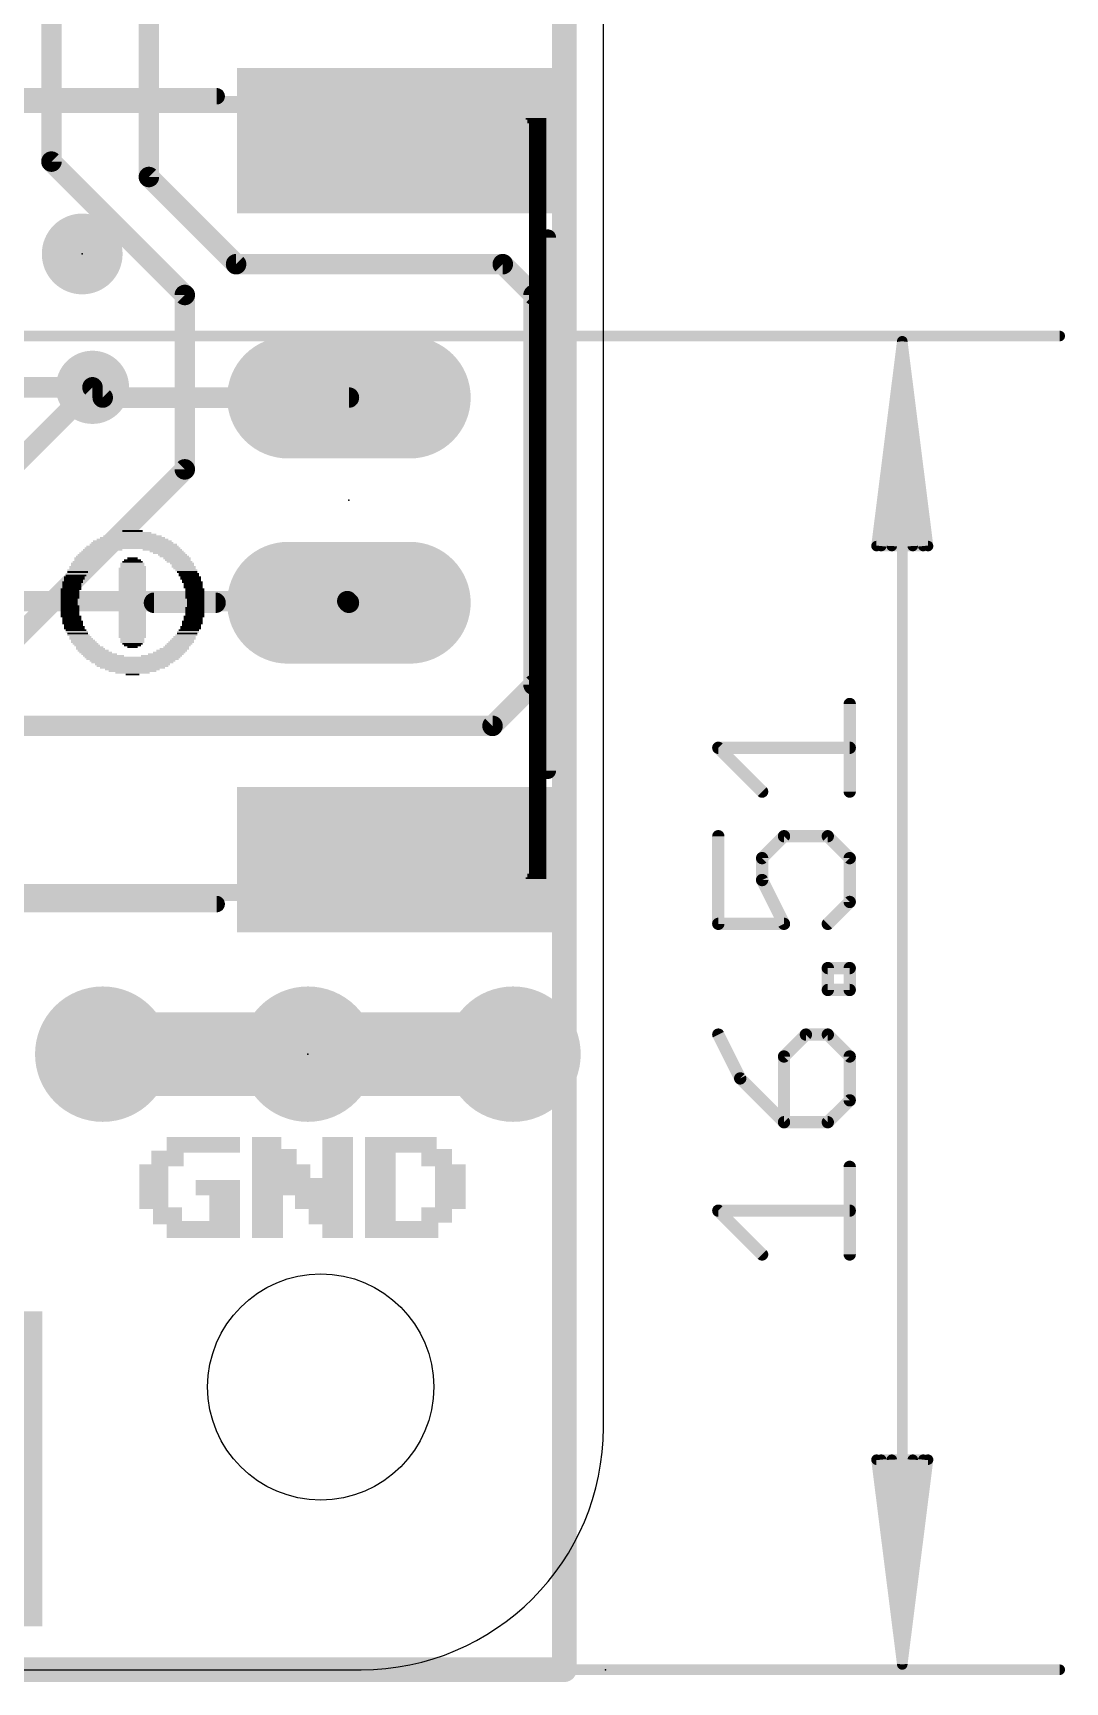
# Model space of a CAD drawing. Extents: x -8 to 72.9, y -20.5 to 38.
# Drawn here: x 57.94 to 70.72, y -0.15 to 20.26 of the extents above; entities that cross this region are included whole.
import ezdxf

# ---------------------------------------------------------------- set-up
doc = ezdxf.new("R2010")
doc.units = 0
for name, color, linetype in [('1', 12, 'CONTINUOUS'), ('16', 132, 'CONTINUOUS'), ('17', 110, 'CONTINUOUS'), ('18', 110, 'CONTINUOUS'), ('20', 4, 'CONTINUOUS'), ('203', 40, 'CONTINUOUS'), ('21', 40, 'CONTINUOUS'), ('23', 53, 'CONTINUOUS'), ('24', 53, 'CONTINUOUS'), ('47', 253, 'CONTINUOUS')]:
    doc.layers.add(name, color=color, linetype=linetype)

# ---------------------------------------------------------------- blocks, each defined once
blk = doc.blocks.new('RECT')
blk.add_solid([(-0.5, -0.5), (0.5, -0.5), (-0.5, 0.5), (0.5, 0.5)])
blk = doc.blocks.new('PIE')
at = {"const_width": 0.5}
blk.add_lwpolyline([(0, -0.25, 1), (0, 0.25, 1), (0, -0.25)], format="xyb", dxfattribs=at)
blk = doc.blocks.new('ROUNDP')
at = {"const_width": 0.5}
blk.add_lwpolyline([(0, -0.25, 1), (0, 0.25, 1), (0, -0.25)], format="xyb", dxfattribs=at)
blk = doc.blocks.new('LONGP100')
at = {"const_width": 1}
blk.add_lwpolyline([(-0.5, 0), (0.5, 0)], dxfattribs=at)
at = {"const_width": 0.5}
for points in [[(-0.5, 0.25, 1), (-0.5, -0.25)], [(0.5, -0.25, 1), (0.5, 0.25)]]:
    blk.add_lwpolyline(points, format="xyb", dxfattribs=at)
blk = doc.blocks.new('ROUNDV')
at = {"const_width": 0.5}
blk.add_lwpolyline([(0, -0.25, 1), (0, 0.25, 1), (0, -0.25)], format="xyb", dxfattribs=at)

msp = doc.modelspace()

# ---------------------------------------------------------------- linework, layer by layer
at = {"layer": '1', "const_width": 0.254}
for points in [[(59.3725, 18.4785), (59.3725, 23.1775)], [(59.3725, 18.4785), (60.452, 17.399)], [(60.452, 17.399), (63.754, 17.399)], [(63.754, 17.399), (64.135, 17.018)], [(64.135, 17.018), (64.135, 12.192)], [(58.674, 15.875), (55.759, 15.875)], [(58.801, 15.748), (58.674, 15.875)], [(61.849, 15.748), (58.801, 15.748)], [(55.612, 13.228), (61.829, 13.228)], [(61.829, 13.228), (61.849, 13.208)], [(64.135, 12.192), (63.627, 11.684)], [(55.372, 11.684), (63.627, 11.684)]]:
    msp.add_lwpolyline(points, dxfattribs=at)
at = {"layer": '1', "const_width": 0.127}
for points in [[(59.4174, 18.5234, 1), (59.3276, 18.4336)], [(59.309, 18.4785, 1), (59.436, 18.4785)], [(60.452, 17.4625, 1), (60.452, 17.3355)], [(60.4071, 17.3541, 1), (60.4969, 17.4439)], [(63.7989, 17.4439, 1), (63.7091, 17.3541)], [(63.754, 17.3355, 1), (63.754, 17.4625)], [(64.1985, 17.018, 1), (64.0715, 17.018)], [(64.0901, 16.9731, 1), (64.1799, 17.0629)], [(58.7189, 15.9199, 1), (58.6291, 15.8301)], [(58.674, 15.8115, 1), (58.674, 15.9385)], [(58.801, 15.8115, 1), (58.801, 15.6845)], [(58.7561, 15.7031, 1), (58.8459, 15.7929)], [(61.849, 15.6845, 1), (61.849, 15.8115)], [(61.8739, 13.2729, 1), (61.7841, 13.1831)], [(61.8041, 13.1631, 1), (61.8939, 13.2529)], [(61.829, 13.1645, 1), (61.829, 13.2915)], [(64.0715, 12.192, 1), (64.1985, 12.192)], [(64.1799, 12.1471, 1), (64.0901, 12.2369)], [(63.5821, 11.7289, 1), (63.6719, 11.6391)], [(63.627, 11.6205, 1), (63.627, 11.7475)]]:
    msp.add_lwpolyline(points, format="xyb", dxfattribs=at)
at = {"layer": '16'}
for points, const_width in [([(64.516, 0), (64.516, 30.226)], 0.3048), ([(58.166, 18.669), (58.166, 21.336)], 0.254), ([(59.817, 17.018), (58.166, 18.669)], 0.254), ([(59.817, 14.859), (59.817, 17.018)], 0.254), ([(55.753, 12.954), (58.674, 15.875)], 0.254), ([(59.817, 14.859), (50.038, 5.08)], 0.254), ([(59.436, 13.208), (60.198, 13.208)], 0.254), ([(0, 0), (64.516, 0)], 0.3048)]:
    msp.add_lwpolyline(points, dxfattribs=dict(at, const_width=const_width))
for points, const_width in [([(58.2109, 18.7139, 1), (58.1211, 18.6241)], 0.127), ([(58.1025, 18.669, 1), (58.2295, 18.669)], 0.127), ([(59.8805, 17.018, 1), (59.7535, 17.018)], 0.127), ([(59.7721, 16.9731, 1), (59.8619, 17.0629)], 0.127), ([(58.7189, 15.8301, 1), (58.6291, 15.9199)], 0.127), ([(59.7535, 14.859, 1), (59.8805, 14.859)], 0.127), ([(59.8619, 14.8141, 1), (59.7721, 14.9039)], 0.127), ([(59.436, 13.2715, 1), (59.436, 13.1445)], 0.127), ([(60.198, 13.1445, 1), (60.198, 13.2715)], 0.127), ([(64.4398, 0, 1), (64.5922, 0)], 0.1524), ([(64.516, -0.0762, 1), (64.516, 0.0762)], 0.1524)]:
    msp.add_lwpolyline(points, format="xyb", dxfattribs=dict(at, const_width=const_width))
at = {"layer": '20'}
for p, q in [((65, 3), (65, 27)), ((3, 0), (62, 0))]:
    msp.add_line(p, q, dxfattribs=at)
msp.add_circle((61.5, 3.5), 1.4, dxfattribs=at)
msp.add_arc((62, 3), 3, 270, 0, dxfattribs=at)
at = {"layer": '21', "const_width": 0.2032}
for points in [[(56.512, 19.478), (60.212, 19.478)], [(64.312, 17.728), (64.312, 11.128)], [(60.212, 9.478), (56.512, 9.478)]]:
    msp.add_lwpolyline(points, dxfattribs=at)
at = {"layer": '21', "const_width": 0.1016}
for points in [[(60.212, 19.4272, 1), (60.212, 19.5288)], [(64.3628, 17.728, 1), (64.2612, 17.728)], [(64.2612, 11.128, 1), (64.3628, 11.128)], [(60.212, 9.4272, 1), (60.212, 9.5288)]]:
    msp.add_lwpolyline(points, format="xyb", dxfattribs=at)
at = {"layer": '23'}
for p in [(58.547, 17.526), (61.849, 14.478), (61.341, 7.62)]:
    msp.add_point(p, dxfattribs=at)
at = {"layer": '24'}
msp.add_point((65.024, 0), dxfattribs=at)
at = {"layer": '47'}
for points, const_width in [([(27.94, 16.51), (70.65, 16.51)], 0.13), ([(68.7, 16.445), (68.3808, 13.91)], 0.13), ([(68.7, 16.445), (68.44, 13.91)], 0.13), ([(68.7, 16.445), (68.57, 13.91)], 0.13), ([(68.7, 0.065), (68.7, 16.445)], 0.13), ([(69.0192, 13.91), (68.7, 16.445)], 0.13), ([(68.83, 13.91), (68.7, 16.445)], 0.13), ([(68.96, 13.91), (68.7, 16.445)], 0.13), ([(68.3808, 13.91), (69.0192, 13.91)], 0.13), ([(68.0493, 10.8702), (68.0493, 11.9549)], 0.1524), ([(66.9646, 10.8702), (66.4223, 11.4126)], 0.1524), ([(66.4223, 11.4126), (68.0493, 11.4126)], 0.1524), ([(66.4223, 10.3178), (66.4223, 9.2331)], 0.1524), ([(66.9646, 10.0466), (67.2358, 10.3178)], 0.1524), ([(67.2358, 10.3178), (67.7781, 10.3178)], 0.1524), ([(67.7781, 10.3178), (68.0493, 10.0466)], 0.1524), ([(66.9646, 9.7754), (66.9646, 10.0466)], 0.1524), ([(68.0493, 10.0466), (68.0493, 9.5043)], 0.1524), ([(67.2358, 9.2331), (66.9646, 9.7754)], 0.1524), ([(68.0493, 9.5043), (67.7781, 9.2331)], 0.1524), ([(66.4223, 9.2331), (67.2358, 9.2331)], 0.1524), ([(67.7781, 8.4145), (67.7781, 8.6857)], 0.1524), ([(67.7781, 8.6857), (68.0493, 8.6857)], 0.1524), ([(68.0493, 8.6857), (68.0493, 8.4145)], 0.1524), ([(68.0493, 8.4145), (67.7781, 8.4145)], 0.1524), ([(66.4223, 7.862), (66.6935, 7.3197)], 0.1524), ([(67.507, 7.862), (67.2358, 7.5909)], 0.1524), ([(67.7781, 7.862), (67.507, 7.862)], 0.1524), ([(68.0493, 7.5909), (67.7781, 7.862)], 0.1524), ([(67.2358, 7.5909), (67.2358, 6.7774)], 0.1524), ([(68.0493, 7.0485), (68.0493, 7.5909)], 0.1524), ([(66.6935, 7.3197), (67.2358, 6.7774)], 0.1524), ([(67.7781, 6.7774), (68.0493, 7.0485)], 0.1524), ([(67.2358, 6.7774), (67.7781, 6.7774)], 0.1524), ([(68.0493, 5.1402), (68.0493, 6.2249)], 0.1524), ([(66.9646, 5.1402), (66.4223, 5.6825)], 0.1524), ([(66.4223, 5.6825), (68.0493, 5.6825)], 0.1524), ([(68.7, 0.065), (68.3808, 2.6)], 0.13), ([(68.3808, 2.6), (69.0192, 2.6)], 0.13), ([(68.7, 0.065), (68.44, 2.6)], 0.13), ([(68.7, 0.065), (68.57, 2.6)], 0.13), ([(69.0192, 2.6), (68.7, 0.065)], 0.13), ([(68.83, 2.6), (68.7, 0.065)], 0.13), ([(68.96, 2.6), (68.7, 0.065)], 0.13), ([(30.1, 0), (70.65, 0)], 0.13)]:
    msp.add_lwpolyline(points, dxfattribs=dict(at, const_width=const_width))
for points, const_width in [([(70.65, 16.4775, 1), (70.65, 16.5425)], 0.065), ([(68.7325, 16.445, 1), (68.6675, 16.445)], 0.065), ([(68.7322, 16.4491, 1), (68.6678, 16.4409)], 0.065), ([(68.7325, 16.4433, 1), (68.6675, 16.4467)], 0.065), ([(68.7325, 16.4467, 1), (68.6675, 16.4433)], 0.065), ([(68.7323, 16.4483, 1), (68.6677, 16.4417)], 0.065), ([(68.7323, 16.4417, 1), (68.6677, 16.4483)], 0.065), ([(68.7322, 16.4409, 1), (68.6678, 16.4491)], 0.065), ([(68.3485, 13.9141, 1), (68.413, 13.9059)], 0.065), ([(68.3808, 13.9425, 1), (68.3808, 13.8775)], 0.065), ([(68.4077, 13.9133, 1), (68.4723, 13.9067)], 0.065), ([(68.5375, 13.9117, 1), (68.6025, 13.9083)], 0.065), ([(68.7975, 13.9083, 1), (68.8625, 13.9117)], 0.065), ([(68.9277, 13.9067, 1), (68.9923, 13.9133)], 0.065), ([(68.987, 13.9059, 1), (69.0515, 13.9141)], 0.065), ([(69.0192, 13.8775, 1), (69.0192, 13.9425)], 0.065), ([(68.0874, 11.9549, 1), (68.0112, 11.9549)], 0.0762), ([(66.4493, 11.4395, 1), (66.3954, 11.3856)], 0.0762), ([(66.4223, 11.4507, 1), (66.4223, 11.3745)], 0.0762), ([(68.0493, 11.3745, 1), (68.0493, 11.4507)], 0.0762), ([(66.9377, 10.8433, 1), (66.9916, 10.8972)], 0.0762), ([(68.0112, 10.8702, 1), (68.0874, 10.8702)], 0.0762), ([(66.4604, 10.3178, 1), (66.3842, 10.3178)], 0.0762), ([(67.2358, 10.3559, 1), (67.2358, 10.2797)], 0.0762), ([(67.2627, 10.2908, 1), (67.2089, 10.3447)], 0.0762), ([(67.8051, 10.3447, 1), (67.7512, 10.2908)], 0.0762), ([(67.7781, 10.2797, 1), (67.7781, 10.3559)], 0.0762), ([(67.0027, 10.0466, 1), (66.9265, 10.0466)], 0.0762), ([(66.9377, 10.0735, 1), (66.9916, 10.0196)], 0.0762), ([(68.0874, 10.0466, 1), (68.0112, 10.0466)], 0.0762), ([(68.0224, 10.0196, 1), (68.0762, 10.0735)], 0.0762), ([(66.9265, 9.7754, 1), (67.0027, 9.7754)], 0.0762), ([(66.9987, 9.7925, 1), (66.9306, 9.7584)], 0.0762), ([(68.0112, 9.5043, 1), (68.0874, 9.5043)], 0.0762), ([(68.0762, 9.4773, 1), (68.0224, 9.5312)], 0.0762), ([(66.4223, 9.2712, 1), (66.4223, 9.195)], 0.0762), ([(66.3842, 9.2331, 1), (66.4604, 9.2331)], 0.0762), ([(67.2017, 9.2161, 1), (67.2699, 9.2501)], 0.0762), ([(67.2358, 9.195, 1), (67.2358, 9.2712)], 0.0762), ([(67.7512, 9.26, 1), (67.8051, 9.2061)], 0.0762), ([(67.8162, 8.6857, 1), (67.74, 8.6857)], 0.0762), ([(67.7781, 8.7238, 1), (67.7781, 8.6476)], 0.0762), ([(68.0874, 8.6857, 1), (68.0112, 8.6857)], 0.0762), ([(68.0493, 8.6476, 1), (68.0493, 8.7238)], 0.0762), ([(67.7781, 8.4526, 1), (67.7781, 8.3764)], 0.0762), ([(67.74, 8.4145, 1), (67.8162, 8.4145)], 0.0762), ([(68.0112, 8.4145, 1), (68.0874, 8.4145)], 0.0762), ([(68.0493, 8.3764, 1), (68.0493, 8.4526)], 0.0762), ([(66.4564, 7.8791, 1), (66.3882, 7.845)], 0.0762), ([(67.507, 7.9001, 1), (67.507, 7.8239)], 0.0762), ([(67.5339, 7.8351, 1), (67.48, 7.889)], 0.0762), ([(67.8051, 7.889, 1), (67.7512, 7.8351)], 0.0762), ([(67.7781, 7.8239, 1), (67.7781, 7.9001)], 0.0762), ([(67.2739, 7.5909, 1), (67.1977, 7.5909)], 0.0762), ([(67.2089, 7.6178, 1), (67.2627, 7.5639)], 0.0762), ([(68.0874, 7.5909, 1), (68.0112, 7.5909)], 0.0762), ([(68.0224, 7.5639, 1), (68.0762, 7.6178)], 0.0762), ([(66.7204, 7.3466, 1), (66.6665, 7.2927)], 0.0762), ([(66.6594, 7.3026, 1), (66.7276, 7.3367)], 0.0762), ([(68.0112, 7.0485, 1), (68.0874, 7.0485)], 0.0762), ([(68.0762, 7.0216, 1), (68.0224, 7.0755)], 0.0762), ([(67.2358, 6.8155, 1), (67.2358, 6.7393)], 0.0762), ([(67.1977, 6.7774, 1), (67.2739, 6.7774)], 0.0762), ([(67.2089, 6.7504, 1), (67.2627, 6.8043)], 0.0762), ([(67.7512, 6.8043, 1), (67.8051, 6.7504)], 0.0762), ([(67.7781, 6.7393, 1), (67.7781, 6.8155)], 0.0762), ([(68.0874, 6.2249, 1), (68.0112, 6.2249)], 0.0762), ([(66.4493, 5.7095, 1), (66.3954, 5.6556)], 0.0762), ([(66.4223, 5.7206, 1), (66.4223, 5.6444)], 0.0762), ([(68.0493, 5.6444, 1), (68.0493, 5.7206)], 0.0762), ([(66.9377, 5.1133, 1), (66.9916, 5.1671)], 0.0762), ([(68.0112, 5.1402, 1), (68.0874, 5.1402)], 0.0762), ([(68.413, 2.6041, 1), (68.3485, 2.5959)], 0.065), ([(68.3808, 2.6325, 1), (68.3808, 2.5675)], 0.065), ([(68.4723, 2.6033, 1), (68.4077, 2.5967)], 0.065), ([(68.6025, 2.6017, 1), (68.5375, 2.5983)], 0.065), ([(68.8625, 2.5983, 1), (68.7975, 2.6017)], 0.065), ([(68.9923, 2.5967, 1), (68.9277, 2.6033)], 0.065), ([(69.0515, 2.5959, 1), (68.987, 2.6041)], 0.065), ([(69.0192, 2.5675, 1), (69.0192, 2.6325)], 0.065), ([(68.6678, 0.0691, 1), (68.7322, 0.0609)], 0.065), ([(68.6677, 0.0683, 1), (68.7323, 0.0617)], 0.065), ([(68.6675, 0.0633, 1), (68.7325, 0.0667)], 0.065), ([(68.6675, 0.0667, 1), (68.7325, 0.0633)], 0.065), ([(68.6675, 0.065, 1), (68.7325, 0.065)], 0.065), ([(68.6677, 0.0617, 1), (68.7323, 0.0683)], 0.065), ([(68.6678, 0.0609, 1), (68.7322, 0.0691)], 0.065), ([(70.65, -0.0325, 1), (70.65, 0.0325)], 0.065)]:
    msp.add_lwpolyline(points, format="xyb", dxfattribs=dict(at, const_width=const_width))

# ---------------------------------------------------------------- block references
at = {"layer": '1', "xscale": 3.9, "yscale": 1.8}
for p in [(62.412, 18.928), (62.412, 10.028)]:
    msp.add_blockref('RECT', p, dxfattribs=at)
at = {"layer": '1'}
msp.add_blockref('PIE', (58.547, 17.526), dxfattribs=at)
at = {"layer": '1', "xscale": 3.9, "yscale": 1.8, "rotation": 270}
msp.add_blockref('RECT', (57.155, 2.485), dxfattribs=at)
at = {"layer": '17', "xscale": 1.508, "yscale": 1.508}
for p in [(61.849, 15.748), (61.849, 15.748), (61.849, 13.208), (61.849, 13.208)]:
    msp.add_blockref('LONGP100', p, dxfattribs=at)
at = {"layer": '17', "xscale": 1.6764, "yscale": 1.6764, "rotation": 90}
for p in [(58.801, 7.62), (58.801, 7.62), (61.341, 7.62), (61.341, 7.62), (63.881, 7.62), (63.881, 7.62)]:
    msp.add_blockref('ROUNDP', p, dxfattribs=at)
at = {"layer": '18', "xscale": 0.9064, "yscale": 0.9064}
msp.add_blockref('ROUNDV', (58.674, 15.875), dxfattribs=at)
msp.add_blockref('ROUNDV', (58.674, 15.875), dxfattribs=at)
at = {"layer": '203', "yscale": 0.0212}
for p, xscale in [((60.312, 19.3879), 7.7044), ((60.312, 19.4091), 7.662), ((60.3226, 19.4302), 7.5985), ((60.312, 19.4514), 7.535), ((60.3226, 19.4726), 7.4292), ((60.312, 19.2821), 7.8737), ((60.312, 19.3244), 7.8314), ((60.3226, 19.3032), 7.8525), ((60.312, 19.3456), 7.789), ((60.312, 19.3667), 7.7467), ((64.1113, 19.2609), 0.3175), ((64.1324, 19.2397), 0.2752), ((64.1536, 19.2186), 0.2752), ((64.1642, 19.1974), 0.254), ((64.1748, 19.1762), 0.2328), ((64.1748, 19.1551), 0.2328), ((64.1853, 19.1339), 0.2117), ((64.1853, 19.1127), 0.2117), ((64.1853, 19.0916), 0.2117), ((64.1853, 19.0704), 0.2117), ((64.1853, 19.0492), 0.2117), ((64.1853, 19.0281), 0.2117), ((64.1853, 19.0069), 0.2117), ((64.1853, 18.9857), 0.2117), ((64.1853, 18.9646), 0.2117), ((64.1853, 18.9434), 0.2117), ((64.1853, 18.9222), 0.2117), ((64.1853, 18.9011), 0.2117), ((64.1853, 18.8799), 0.2117), ((64.1853, 18.8587), 0.2117), ((64.1853, 18.8376), 0.2117), ((64.1853, 18.8164), 0.2117), ((64.1853, 18.7952), 0.2117), ((64.1853, 18.7741), 0.2117), ((64.1853, 18.7529), 0.2117), ((64.1853, 18.7318), 0.2117), ((64.1853, 18.7106), 0.2117), ((64.1853, 18.6894), 0.2117), ((64.1853, 18.6683), 0.2117), ((64.1853, 18.6471), 0.2117), ((64.1853, 18.6259), 0.2117), ((64.1853, 18.6048), 0.2117), ((64.1853, 18.5836), 0.2117), ((64.1853, 18.5624), 0.2117), ((64.1853, 18.5413), 0.2117), ((64.1853, 18.5201), 0.2117), ((64.1853, 18.4989), 0.2117), ((64.1853, 18.4778), 0.2117), ((64.1853, 18.4566), 0.2117), ((64.1853, 18.4354), 0.2117), ((64.1853, 18.4143), 0.2117), ((64.1853, 18.3931), 0.2117), ((64.1853, 18.3719), 0.2117), ((64.1853, 18.3508), 0.2117), ((64.1853, 18.3296), 0.2117), ((64.1853, 18.3084), 0.2117), ((64.1853, 18.2873), 0.2117), ((64.1853, 18.2661), 0.2117), ((64.1853, 18.2449), 0.2117), ((64.1853, 18.2238), 0.2117), ((64.1853, 18.2026), 0.2117), ((64.1853, 18.1814), 0.2117), ((64.1853, 18.1603), 0.2117), ((64.1853, 18.1391), 0.2117), ((64.1853, 18.1179), 0.2117), ((64.1853, 18.0968), 0.2117), ((64.1853, 18.0756), 0.2117), ((64.1853, 18.0544), 0.2117), ((64.1853, 18.0333), 0.2117), ((64.1853, 18.0121), 0.2117), ((64.1853, 17.9909), 0.2117), ((64.1853, 17.9698), 0.2117), ((64.1853, 17.9486), 0.2117), ((64.1853, 17.9274), 0.2117), ((64.1853, 17.9063), 0.2117), ((64.1853, 17.8851), 0.2117), ((64.1853, 17.8639), 0.2117), ((64.1853, 17.8428), 0.2117), ((64.1853, 17.8216), 0.2117), ((64.1853, 17.8005), 0.2117), ((64.1853, 17.7793), 0.2117), ((64.1853, 17.7581), 0.2117), ((64.1853, 17.737), 0.2117), ((64.1853, 17.7158), 0.2117), ((64.1853, 17.6946), 0.2117), ((64.1853, 17.6735), 0.2117), ((64.1853, 17.6523), 0.2117), ((64.1853, 17.6311), 0.2117), ((64.1853, 17.61), 0.2117), ((64.1853, 17.5888), 0.2117), ((64.1853, 17.5676), 0.2117), ((64.1853, 17.5465), 0.2117), ((64.1853, 17.5253), 0.2117), ((64.1853, 17.5041), 0.2117), ((64.1853, 17.483), 0.2117), ((64.1853, 17.4618), 0.2117), ((64.1853, 17.4406), 0.2117), ((64.1853, 17.4195), 0.2117), ((64.1853, 17.3983), 0.2117), ((64.1853, 17.3771), 0.2117), ((64.1853, 17.356), 0.2117), ((64.1853, 17.3348), 0.2117), ((64.1853, 17.3136), 0.2117), ((64.1853, 17.2925), 0.2117), ((64.1853, 17.2713), 0.2117), ((64.1853, 17.2501), 0.2117), ((64.1853, 17.229), 0.2117), ((64.1853, 17.2078), 0.2117), ((64.1853, 17.1866), 0.2117), ((64.1853, 17.1655), 0.2117), ((64.1853, 17.1443), 0.2117), ((64.1853, 17.1231), 0.2117), ((64.1853, 17.102), 0.2117), ((64.1853, 17.0808), 0.2117), ((64.1853, 17.0597), 0.2117), ((64.1853, 17.0385), 0.2117), ((64.1853, 17.0173), 0.2117), ((64.1853, 16.9962), 0.2117), ((64.1853, 16.975), 0.2117), ((64.1853, 16.9538), 0.2117), ((64.1853, 16.9327), 0.2117), ((64.1853, 16.9115), 0.2117), ((64.1853, 16.8903), 0.2117), ((64.1853, 16.8692), 0.2117), ((64.1853, 16.848), 0.2117), ((64.1853, 16.8268), 0.2117), ((64.1853, 16.8057), 0.2117), ((64.1853, 16.7845), 0.2117), ((64.1853, 16.7633), 0.2117), ((64.1853, 16.7422), 0.2117), ((64.1853, 16.721), 0.2117), ((64.1853, 16.6998), 0.2117), ((64.1853, 16.6787), 0.2117), ((64.1853, 16.6575), 0.2117), ((64.1853, 16.6363), 0.2117), ((64.1853, 16.6152), 0.2117), ((64.1853, 16.594), 0.2117), ((64.1853, 16.5728), 0.2117), ((64.1853, 16.5517), 0.2117), ((64.1853, 16.5305), 0.2117), ((64.1853, 16.5093), 0.2117), ((64.1853, 16.4882), 0.2117), ((64.1853, 16.467), 0.2117), ((64.1853, 16.4458), 0.2117), ((64.1853, 16.4247), 0.2117), ((64.1853, 16.4035), 0.2117), ((64.1853, 16.3823), 0.2117), ((64.1853, 16.3612), 0.2117), ((64.1853, 16.34), 0.2117), ((64.1853, 16.3188), 0.2117), ((64.1853, 16.2977), 0.2117), ((64.1853, 16.2765), 0.2117), ((64.1853, 16.2553), 0.2117), ((64.1853, 16.2342), 0.2117), ((64.1853, 16.213), 0.2117), ((64.1853, 16.1919), 0.2117), ((64.1853, 16.1707), 0.2117), ((64.1853, 16.1495), 0.2117), ((64.1853, 16.1284), 0.2117), ((64.1853, 16.1072), 0.2117), ((64.1853, 16.086), 0.2117), ((64.1853, 16.0649), 0.2117), ((64.1853, 16.0437), 0.2117), ((64.1853, 16.0225), 0.2117), ((64.1853, 16.0014), 0.2117), ((64.1853, 15.9802), 0.2117), ((64.1853, 15.959), 0.2117), ((64.1853, 15.9379), 0.2117), ((64.1853, 15.9167), 0.2117), ((64.1853, 15.8955), 0.2117), ((64.1853, 15.8744), 0.2117), ((64.1853, 15.8532), 0.2117), ((64.1853, 15.832), 0.2117), ((64.1853, 15.8109), 0.2117), ((64.1853, 15.7897), 0.2117), ((64.1853, 15.7685), 0.2117), ((64.1853, 15.7474), 0.2117), ((64.1853, 15.7262), 0.2117), ((64.1853, 15.705), 0.2117), ((64.1853, 15.6839), 0.2117), ((64.1853, 15.6627), 0.2117), ((64.1853, 15.6415), 0.2117), ((64.1853, 15.6204), 0.2117), ((64.1853, 15.5992), 0.2117), ((64.1853, 15.578), 0.2117), ((64.1853, 15.5569), 0.2117), ((64.1853, 15.5357), 0.2117), ((64.1853, 15.5145), 0.2117), ((64.1853, 15.4934), 0.2117), ((64.1853, 15.4722), 0.2117), ((64.1853, 15.451), 0.2117), ((64.1853, 15.4299), 0.2117), ((64.1853, 15.4087), 0.2117), ((64.1853, 15.3876), 0.2117), ((64.1853, 15.3664), 0.2117), ((64.1853, 15.3452), 0.2117), ((64.1853, 15.3241), 0.2117), ((64.1853, 15.3029), 0.2117), ((64.1853, 15.2817), 0.2117), ((64.1853, 15.2606), 0.2117), ((64.1853, 15.2394), 0.2117), ((64.1853, 15.2182), 0.2117), ((64.1853, 15.1971), 0.2117), ((64.1853, 15.1759), 0.2117), ((64.1853, 15.1547), 0.2117), ((64.1853, 15.1336), 0.2117), ((64.1853, 15.1124), 0.2117), ((64.1853, 15.0912), 0.2117), ((64.1853, 15.0701), 0.2117), ((64.1853, 15.0489), 0.2117), ((64.1853, 15.0277), 0.2117), ((64.1853, 15.0066), 0.2117), ((64.1853, 14.9854), 0.2117), ((64.1853, 14.9642), 0.2117), ((64.1853, 14.9431), 0.2117), ((64.1853, 14.9219), 0.2117), ((64.1853, 14.9007), 0.2117), ((64.1853, 14.8796), 0.2117), ((64.1853, 14.8584), 0.2117), ((64.1853, 14.8372), 0.2117), ((64.1853, 14.8161), 0.2117), ((64.1853, 14.7949), 0.2117), ((64.1853, 14.7737), 0.2117), ((64.1853, 14.7526), 0.2117), ((64.1853, 14.7314), 0.2117), ((64.1853, 14.7102), 0.2117), ((64.1853, 14.6891), 0.2117), ((64.1853, 14.6679), 0.2117), ((64.1853, 14.6467), 0.2117), ((64.1853, 14.6256), 0.2117), ((64.1853, 14.6044), 0.2117), ((64.1853, 14.5833), 0.2117), ((64.1853, 14.5621), 0.2117), ((64.1853, 14.5409), 0.2117), ((64.1853, 14.5198), 0.2117), ((64.1853, 14.4986), 0.2117), ((64.1853, 14.4774), 0.2117), ((64.1853, 14.4563), 0.2117), ((64.1853, 14.4351), 0.2117), ((64.1853, 14.4139), 0.2117), ((64.1853, 14.3928), 0.2117), ((64.1853, 14.3716), 0.2117), ((64.1853, 14.3504), 0.2117), ((64.1853, 14.3293), 0.2117), ((64.1853, 14.3081), 0.2117), ((64.1853, 14.2869), 0.2117), ((59.1691, 14.0753), 0.4656), ((59.1691, 14.0964), 0.254), ((64.1853, 14.2658), 0.2117), ((64.1853, 14.2446), 0.2117), ((64.1853, 14.2234), 0.2117), ((64.1853, 14.2023), 0.2117), ((64.1853, 14.1811), 0.2117), ((64.1853, 14.1599), 0.2117), ((64.1853, 14.1388), 0.2117), ((64.1853, 14.1176), 0.2117), ((64.1853, 14.0964), 0.2117), ((64.1853, 14.0753), 0.2117), ((59.1691, 13.8848), 1.1853), ((59.1691, 13.9059), 1.143), ((59.1796, 13.9271), 1.0795), ((59.1691, 13.9483), 1.016), ((59.1691, 13.9694), 0.9736), ((59.1691, 13.9906), 0.889), ((59.1691, 14.0118), 0.8043), ((59.1691, 14.0329), 0.7196), ((59.1691, 14.0541), 0.5926), ((64.1853, 14.0541), 0.2117), ((64.1853, 14.0329), 0.2117), ((64.1853, 14.0118), 0.2117), ((64.1853, 13.9906), 0.2117), ((64.1853, 13.9694), 0.2117), ((64.1853, 13.9483), 0.2117), ((64.1853, 13.9271), 0.2117), ((64.1853, 13.9059), 0.2117), ((64.1853, 13.8848), 0.2117), ((58.5552, 13.6731), 0.2963), ((58.5658, 13.6943), 0.3175), ((58.587, 13.7155), 0.3175), ((58.6187, 13.7578), 0.3387), ((58.6082, 13.7366), 0.3175), ((58.6505, 13.7789), 0.3598), ((58.6822, 13.8001), 0.381), ((58.714, 13.8213), 0.4022), ((58.7457, 13.8424), 0.4233), ((58.7987, 13.8636), 0.4868), ((59.1691, 13.6943), 0.2963), ((59.1691, 13.6731), 0.2963), ((59.1691, 13.7155), 0.254), ((59.1691, 13.7366), 0.2117), ((59.1691, 13.7578), 0.127), ((59.5395, 13.8636), 0.4868), ((59.5924, 13.8424), 0.4233), ((59.6241, 13.8213), 0.4022), ((59.6664, 13.8001), 0.3598), ((59.6876, 13.7789), 0.3598), ((59.7194, 13.7578), 0.3387), ((59.7299, 13.7366), 0.3175), ((59.7511, 13.7155), 0.3175), ((59.7829, 13.6943), 0.2963), ((59.7934, 13.6731), 0.2752), ((64.1853, 13.8636), 0.2117), ((64.1853, 13.8424), 0.2117), ((64.1853, 13.8213), 0.2117), ((64.1853, 13.8001), 0.2117), ((64.1853, 13.7789), 0.2117), ((64.1853, 13.7578), 0.2117), ((64.1853, 13.7366), 0.2117), ((64.1853, 13.7155), 0.2117), ((64.1853, 13.6943), 0.2117), ((64.1853, 13.6731), 0.2117), ((58.4494, 13.525), 0.254), ((58.4494, 13.5038), 0.254), ((58.4388, 13.4826), 0.2328), ((58.4812, 13.5673), 0.2752), ((58.4706, 13.5461), 0.254), ((58.5023, 13.6096), 0.2752), ((58.4917, 13.5885), 0.254), ((58.5235, 13.6308), 0.2752), ((58.5341, 13.652), 0.2963), ((59.1691, 13.6308), 0.3387), ((59.1691, 13.6096), 0.3387), ((59.1691, 13.5885), 0.3387), ((59.1691, 13.5673), 0.3387), ((59.1691, 13.5461), 0.3387), ((59.1691, 13.525), 0.3387), ((59.1691, 13.5038), 0.3387), ((59.1691, 13.4826), 0.3387), ((59.1796, 13.652), 0.3175), ((59.804, 13.652), 0.2963), ((59.8146, 13.6308), 0.2752), ((59.8358, 13.6096), 0.2752), ((59.8464, 13.5885), 0.254), ((59.8675, 13.5673), 0.254), ((59.8675, 13.5461), 0.254), ((59.8887, 13.525), 0.254), ((59.8887, 13.5038), 0.254), ((59.8993, 13.4826), 0.2328), ((64.1853, 13.652), 0.2117), ((64.1853, 13.6308), 0.2117), ((64.1853, 13.6096), 0.2117), ((64.1853, 13.5885), 0.2117), ((64.1853, 13.5673), 0.2117), ((64.1853, 13.5461), 0.2117), ((64.1853, 13.525), 0.2117), ((64.1853, 13.5038), 0.2117), ((64.1853, 13.4826), 0.2117), ((58.4071, 13.3768), 0.254), ((58.3965, 13.3556), 0.2328), ((58.3965, 13.3345), 0.2328), ((58.3965, 13.3133), 0.2328), ((58.3965, 13.2921), 0.2328), ((58.3965, 13.271), 0.2328), ((58.4282, 13.4615), 0.254), ((58.4177, 13.4403), 0.2328), ((58.4177, 13.4191), 0.2328), ((58.4177, 13.398), 0.2328), ((59.1691, 13.4615), 0.3387), ((59.1691, 13.4403), 0.3387), ((59.1691, 13.4191), 0.3387), ((59.1691, 13.398), 0.3387), ((59.1691, 13.3768), 0.3387), ((59.1691, 13.3556), 0.3387), ((59.1691, 13.3345), 0.3387), ((59.1691, 13.3133), 0.3387), ((59.1691, 13.2921), 0.3387), ((59.1691, 13.271), 0.3387), ((59.9099, 13.4615), 0.254), ((59.9204, 13.4403), 0.2328), ((59.9204, 13.4191), 0.2328), ((59.9204, 13.398), 0.2328), ((59.9416, 13.3768), 0.2328), ((59.9416, 13.3556), 0.2328), ((59.9416, 13.3345), 0.2328), ((59.9416, 13.3133), 0.2328), ((59.9416, 13.2921), 0.2328), ((59.9416, 13.271), 0.2328), ((64.1853, 13.4615), 0.2117), ((64.1853, 13.4403), 0.2117), ((64.1853, 13.4191), 0.2117), ((64.1853, 13.398), 0.2117), ((64.1853, 13.3768), 0.2117), ((64.1853, 13.3556), 0.2117), ((64.1853, 13.3345), 0.2117), ((64.1853, 13.3133), 0.2117), ((64.1853, 13.2921), 0.2117), ((64.1853, 13.271), 0.2117), ((58.3859, 13.2498), 0.2117), ((58.3859, 13.2286), 0.2117), ((58.3859, 13.2075), 0.2117), ((58.3859, 13.1863), 0.2117), ((58.3965, 13.1651), 0.2328), ((58.3965, 13.144), 0.2328), ((58.3965, 13.1228), 0.2328), ((58.3965, 13.1016), 0.2328), ((58.3965, 13.0805), 0.2328), ((58.3965, 13.0593), 0.2328), ((59.1691, 13.2498), 0.3387), ((59.1691, 13.2286), 0.3387), ((59.1691, 13.2075), 0.3387), ((59.1691, 13.1863), 0.3387), ((59.1691, 13.1651), 0.3387), ((59.1691, 13.144), 0.3387), ((59.1691, 13.1228), 0.3387), ((59.1691, 13.1016), 0.3387), ((59.1691, 13.0805), 0.3387), ((59.1691, 13.0593), 0.3387), ((59.9416, 13.144), 0.2328), ((59.9416, 13.1228), 0.2328), ((59.9416, 13.1016), 0.2328), ((59.9416, 13.0805), 0.2328), ((59.9416, 13.0593), 0.2328), ((59.9522, 13.2498), 0.2117), ((59.9522, 13.2286), 0.2117), ((59.9522, 13.2075), 0.2117), ((59.9522, 13.1863), 0.2117), ((59.9522, 13.1651), 0.2117), ((64.1853, 13.2498), 0.2117), ((64.1853, 13.2286), 0.2117), ((64.1853, 13.2075), 0.2117), ((64.1853, 13.1863), 0.2117), ((64.1853, 13.1651), 0.2117), ((64.1853, 13.144), 0.2117), ((64.1853, 13.1228), 0.2117), ((64.1853, 13.1016), 0.2117), ((64.1853, 13.0805), 0.2117), ((64.1853, 13.0593), 0.2117), ((58.4071, 13.0381), 0.254), ((58.4282, 12.9746), 0.254), ((58.4282, 12.9535), 0.254), ((58.4177, 13.017), 0.2328), ((58.4177, 12.9958), 0.2328), ((58.4388, 12.9323), 0.2328), ((58.4494, 12.9112), 0.254), ((58.4494, 12.89), 0.254), ((58.4706, 12.8688), 0.254), ((59.1691, 13.0381), 0.3387), ((59.1691, 13.017), 0.3387), ((59.1691, 12.9958), 0.3387), ((59.1691, 12.9746), 0.3387), ((59.1691, 12.9535), 0.3387), ((59.1691, 12.9323), 0.3387), ((59.1691, 12.9112), 0.3387), ((59.1691, 12.89), 0.3387), ((59.1691, 12.8688), 0.3387), ((59.8675, 12.8688), 0.254), ((59.8887, 12.9112), 0.254), ((59.8887, 12.89), 0.254), ((59.9099, 12.9746), 0.254), ((59.9099, 12.9535), 0.254), ((59.8993, 12.9323), 0.2328), ((59.931, 13.0381), 0.254), ((59.9204, 13.017), 0.2328), ((59.9204, 12.9958), 0.2328), ((64.1853, 13.0381), 0.2117), ((64.1853, 13.017), 0.2117), ((64.1853, 12.9958), 0.2117), ((64.1853, 12.9746), 0.2117), ((64.1853, 12.9535), 0.2117), ((64.1853, 12.9323), 0.2117), ((64.1853, 12.9112), 0.2117), ((64.1853, 12.89), 0.2117), ((64.1853, 12.8688), 0.2117), ((58.4812, 12.8476), 0.2752), ((58.4917, 12.8265), 0.254), ((58.5023, 12.8053), 0.2752), ((58.5235, 12.7842), 0.2752), ((58.5341, 12.763), 0.2963), ((58.5552, 12.7418), 0.2963), ((58.5658, 12.7207), 0.3175), ((58.587, 12.6995), 0.3175), ((58.6082, 12.6783), 0.3175), ((58.6399, 12.6572), 0.3387), ((59.1691, 12.8476), 0.3387), ((59.1691, 12.8265), 0.3387), ((59.1691, 12.8053), 0.3387), ((59.1691, 12.7842), 0.3387), ((59.1691, 12.763), 0.2963), ((59.1691, 12.7418), 0.2963), ((59.1691, 12.7207), 0.2963), ((59.1691, 12.6995), 0.254), ((59.1691, 12.6783), 0.2117), ((59.1691, 12.6572), 0.127), ((59.7088, 12.6572), 0.3175), ((59.7299, 12.6783), 0.3175), ((59.7511, 12.6995), 0.3175), ((59.7723, 12.7207), 0.3175), ((59.7829, 12.7418), 0.2963), ((59.804, 12.763), 0.2963), ((59.8146, 12.7842), 0.2752), ((59.8358, 12.8053), 0.2752), ((59.8569, 12.8476), 0.2752), ((59.8464, 12.8265), 0.254), ((64.1853, 12.8476), 0.2117), ((64.1853, 12.8265), 0.2117), ((64.1853, 12.8053), 0.2117), ((64.1853, 12.7842), 0.2117), ((64.1853, 12.763), 0.2117), ((64.1853, 12.7418), 0.2117), ((64.1853, 12.7207), 0.2117), ((64.1853, 12.6995), 0.2117), ((64.1853, 12.6783), 0.2117), ((64.1853, 12.6572), 0.2117), ((58.6505, 12.636), 0.3598), ((58.6822, 12.6148), 0.381), ((58.714, 12.5937), 0.4022), ((58.7563, 12.5725), 0.4445), ((58.8092, 12.5513), 0.508), ((59.1691, 12.5302), 1.1853), ((59.1691, 12.509), 1.143), ((59.1691, 12.4878), 1.0583), ((59.1691, 12.4667), 1.016), ((59.1691, 12.4455), 0.9313), ((59.5289, 12.5513), 0.508), ((59.5818, 12.5725), 0.4445), ((59.6241, 12.5937), 0.4022), ((59.6559, 12.6148), 0.381), ((59.6876, 12.636), 0.3598), ((64.1853, 12.636), 0.2117), ((64.1853, 12.6148), 0.2117), ((64.1853, 12.5937), 0.2117), ((64.1853, 12.5725), 0.2117), ((64.1853, 12.5513), 0.2117), ((64.1853, 12.5302), 0.2117), ((64.1853, 12.509), 0.2117), ((64.1853, 12.4878), 0.2117), ((64.1853, 12.4667), 0.2117), ((64.1853, 12.4455), 0.2117), ((59.1691, 12.4243), 0.889), ((59.1691, 12.4032), 0.8043), ((59.1691, 12.382), 0.6773), ((59.1691, 12.3608), 0.5926), ((59.1691, 12.3397), 0.4233), ((59.1691, 12.3185), 0.1693), ((64.1853, 12.4243), 0.2117), ((64.1853, 12.4032), 0.2117), ((64.1853, 12.382), 0.2117), ((64.1853, 12.3608), 0.2117), ((64.1853, 12.3397), 0.2117), ((64.1853, 12.3185), 0.2117), ((64.1853, 12.2973), 0.2117), ((64.1853, 12.2762), 0.2117), ((64.1853, 12.255), 0.2117), ((64.1853, 12.2338), 0.2117), ((64.1853, 12.2127), 0.2117), ((64.1853, 12.1915), 0.2117), ((64.1853, 12.1703), 0.2117), ((64.1853, 12.1492), 0.2117), ((64.1853, 12.128), 0.2117), ((64.1853, 12.1068), 0.2117), ((64.1853, 12.0857), 0.2117), ((64.1853, 12.0645), 0.2117), ((64.1853, 12.0434), 0.2117), ((64.1853, 12.0222), 0.2117), ((64.1853, 12.001), 0.2117), ((64.1853, 11.9799), 0.2117), ((64.1853, 11.9587), 0.2117), ((64.1853, 11.9375), 0.2117), ((64.1853, 11.9164), 0.2117), ((64.1853, 11.8952), 0.2117), ((64.1853, 11.874), 0.2117), ((64.1853, 11.8529), 0.2117), ((64.1853, 11.8317), 0.2117), ((64.1853, 11.8105), 0.2117), ((64.1853, 11.7894), 0.2117), ((64.1853, 11.7682), 0.2117), ((64.1853, 11.747), 0.2117), ((64.1853, 11.7259), 0.2117), ((64.1853, 11.7047), 0.2117), ((64.1853, 11.6835), 0.2117), ((64.1853, 11.6624), 0.2117), ((64.1853, 11.6412), 0.2117), ((64.1853, 11.62), 0.2117), ((64.1853, 11.5989), 0.2117), ((64.1853, 11.5777), 0.2117), ((64.1853, 11.5565), 0.2117), ((64.1853, 11.5354), 0.2117), ((64.1853, 11.5142), 0.2117), ((64.1853, 11.493), 0.2117), ((64.1853, 11.4719), 0.2117), ((64.1853, 11.4507), 0.2117), ((64.1853, 11.4295), 0.2117), ((64.1853, 11.4084), 0.2117), ((64.1853, 11.3872), 0.2117), ((64.1853, 11.366), 0.2117), ((64.1853, 11.3449), 0.2117), ((64.1853, 11.3237), 0.2117), ((64.1853, 11.3025), 0.2117), ((64.1853, 11.2814), 0.2117), ((64.1853, 11.2602), 0.2117), ((64.1853, 11.2391), 0.2117), ((64.1853, 11.2179), 0.2117), ((64.1853, 11.1967), 0.2117), ((64.1853, 11.1756), 0.2117), ((64.1853, 11.1544), 0.2117), ((64.1853, 11.1332), 0.2117), ((64.1853, 11.1121), 0.2117), ((64.1853, 11.0909), 0.2117), ((64.1853, 11.0697), 0.2117), ((64.1853, 11.0486), 0.2117), ((64.1853, 11.0274), 0.2117), ((64.1853, 11.0062), 0.2117), ((64.1853, 10.9851), 0.2117), ((64.1853, 10.9639), 0.2117), ((64.1853, 10.9427), 0.2117), ((64.1853, 10.9216), 0.2117), ((64.1853, 10.9004), 0.2117), ((64.1853, 10.8792), 0.2117), ((64.1853, 10.8581), 0.2117), ((64.1853, 10.8369), 0.2117), ((64.1853, 10.8157), 0.2117), ((64.1853, 10.7946), 0.2117), ((64.1853, 10.7734), 0.2117), ((64.1853, 10.7522), 0.2117), ((64.1853, 10.7311), 0.2117), ((64.1853, 10.7099), 0.2117), ((64.1853, 10.6887), 0.2117), ((64.1853, 10.6676), 0.2117), ((64.1853, 10.6464), 0.2117), ((64.1853, 10.6252), 0.2117), ((64.1853, 10.6041), 0.2117), ((64.1853, 10.5829), 0.2117), ((64.1853, 10.5617), 0.2117), ((64.1853, 10.5406), 0.2117), ((64.1853, 10.5194), 0.2117), ((64.1853, 10.4982), 0.2117), ((64.1853, 10.4771), 0.2117), ((64.1853, 10.4559), 0.2117), ((64.1853, 10.4347), 0.2117), ((64.1853, 10.4136), 0.2117), ((64.1853, 10.3924), 0.2117), ((64.1853, 10.3712), 0.2117), ((64.1853, 10.3501), 0.2117), ((64.1853, 10.3289), 0.2117), ((64.1853, 10.3078), 0.2117), ((64.1853, 10.2866), 0.2117), ((64.1853, 10.2654), 0.2117), ((64.1853, 10.2443), 0.2117), ((64.1853, 10.2231), 0.2117), ((64.1853, 10.2019), 0.2117), ((64.1853, 10.1808), 0.2117), ((64.1853, 10.1596), 0.2117), ((64.1853, 10.1384), 0.2117), ((64.1853, 10.1173), 0.2117), ((64.1853, 10.0961), 0.2117), ((64.1853, 10.0749), 0.2117), ((64.1853, 10.0538), 0.2117), ((64.1853, 10.0326), 0.2117), ((64.1853, 10.0114), 0.2117), ((64.1642, 9.7998), 0.254), ((64.1748, 9.8421), 0.2328), ((64.1748, 9.8209), 0.2328), ((64.1853, 9.9903), 0.2117), ((64.1853, 9.9691), 0.2117), ((64.1853, 9.9479), 0.2117), ((64.1853, 9.9268), 0.2117), ((64.1853, 9.9056), 0.2117), ((64.1853, 9.8844), 0.2117), ((64.1853, 9.8633), 0.2117), ((60.312, 9.7151), 7.8737), ((60.3226, 9.6939), 7.8525), ((60.312, 9.6728), 7.8314), ((60.312, 9.6516), 7.789), ((60.312, 9.6304), 7.7467), ((60.312, 9.6093), 7.7044), ((60.312, 9.5881), 7.662), ((64.1113, 9.7363), 0.3175), ((64.1324, 9.7574), 0.2752), ((64.1536, 9.7786), 0.2752), ((60.3226, 9.567), 7.5985), ((60.312, 9.5458), 7.535), ((60.3226, 9.5246), 7.4292), ((61.328, 7.9583), 5.0375), ((61.328, 7.9795), 4.9951), ((61.328, 8.0007), 4.9528), ((61.3385, 8.0218), 4.8893), ((61.328, 8.043), 4.8258), ((61.328, 8.0642), 4.7835), ((61.328, 8.0853), 4.6988), ((61.328, 8.1065), 4.5718), ((61.328, 8.1277), 4.4025), ((61.328, 7.7467), 5.2491), ((61.328, 7.8102), 5.2068), ((61.328, 7.789), 5.2068), ((61.328, 7.7679), 5.2068), ((61.328, 7.8525), 5.1645), ((61.328, 7.8314), 5.1645), ((61.328, 7.8949), 5.1221), ((61.328, 7.8737), 5.1221), ((61.328, 7.916), 5.0798), ((61.328, 7.9372), 5.0375), ((61.328, 7.7255), 5.2491), ((61.328, 7.7044), 5.2491), ((61.328, 7.6832), 5.2491), ((61.328, 7.662), 5.2491), ((61.328, 7.6409), 5.2491), ((61.328, 7.6197), 5.2491), ((61.328, 7.5985), 5.2491), ((61.328, 7.5774), 5.2491), ((61.328, 7.5562), 5.2491), ((61.328, 7.535), 5.2491), ((61.328, 7.5139), 5.2491), ((61.328, 7.4927), 5.2491), ((61.328, 7.4715), 5.2068), ((61.328, 7.4504), 5.2068), ((61.328, 7.4292), 5.2068), ((61.328, 7.408), 5.1645), ((61.328, 7.3869), 5.1645), ((61.328, 7.3657), 5.1221), ((61.328, 7.3445), 5.1221), ((61.328, 7.3234), 5.0798), ((61.328, 7.3022), 5.0375), ((61.328, 7.281), 4.9951), ((61.3385, 7.2599), 4.974), ((61.328, 7.2387), 4.9105), ((61.328, 7.2175), 4.8681), ((61.328, 7.1964), 4.8258), ((61.328, 7.1752), 4.7411), ((61.328, 7.154), 4.6565), ((61.328, 7.1329), 4.5718), ((61.328, 7.1117), 4.3178), ((60.0474, 6.5826), 0.9101), ((60.0474, 6.5614), 0.9101), ((60.0474, 6.5402), 0.9101), ((60.8306, 6.5826), 0.3598), ((60.8306, 6.5614), 0.3598), ((60.8306, 6.5402), 0.3598), ((61.7089, 6.5826), 0.381), ((61.7089, 6.5614), 0.381), ((61.7089, 6.5402), 0.381), ((62.4921, 6.5826), 0.889), ((62.4921, 6.5614), 0.889), ((62.4921, 6.5402), 0.889), ((59.6029, 6.3921), 0.4022), ((59.6029, 6.3709), 0.4022), ((59.6029, 6.3497), 0.4022), ((59.6029, 6.3286), 0.4022), ((59.9522, 6.4132), 1.1006), ((60.0474, 6.5191), 0.9101), ((60.0474, 6.4979), 0.9101), ((60.0474, 6.4767), 0.9101), ((60.0474, 6.4556), 0.9101), ((60.0474, 6.4344), 0.9101), ((60.9258, 6.4344), 0.5503), ((60.9258, 6.4132), 0.5503), ((60.9258, 6.3921), 0.5503), ((60.9258, 6.3709), 0.5503), ((60.9258, 6.3497), 0.5503), ((60.9258, 6.3286), 0.5503), ((60.8306, 6.5191), 0.3598), ((60.8306, 6.4979), 0.3598), ((60.8306, 6.4767), 0.3598), ((60.8306, 6.4556), 0.3598), ((61.7089, 6.5191), 0.381), ((61.7089, 6.4979), 0.381), ((61.7089, 6.4767), 0.381), ((61.7089, 6.4556), 0.381), ((61.7089, 6.4344), 0.381), ((61.7089, 6.4132), 0.381), ((61.7089, 6.3921), 0.381), ((61.7089, 6.3709), 0.381), ((61.7089, 6.3497), 0.381), ((61.7089, 6.3286), 0.381), ((62.4921, 6.5191), 0.889), ((62.4921, 6.4979), 0.889), ((62.4921, 6.4767), 0.889), ((62.4921, 6.4556), 0.889), ((62.5873, 6.4344), 1.0795), ((62.5873, 6.4132), 1.0795), ((62.2381, 6.3921), 0.381), ((62.2381, 6.3709), 0.381), ((62.2381, 6.3497), 0.381), ((62.2381, 6.3286), 0.381), ((62.9366, 6.3921), 0.381), ((62.9366, 6.3709), 0.381), ((62.9366, 6.3497), 0.381), ((62.9366, 6.3286), 0.381), ((59.5289, 6.2439), 0.5503), ((59.4336, 6.2228), 0.3598), ((59.4336, 6.2016), 0.3598), ((59.4336, 6.1804), 0.3598), ((59.4336, 6.1593), 0.3598), ((59.4336, 6.1381), 0.3598), ((59.4336, 6.1169), 0.3598), ((59.6029, 6.3074), 0.4022), ((59.6029, 6.2862), 0.4022), ((59.6029, 6.2651), 0.4022), ((60.9258, 6.3074), 0.5503), ((60.9258, 6.2862), 0.5503), ((60.9258, 6.2651), 0.5503), ((61.0105, 6.2439), 0.7196), ((61.0105, 6.2228), 0.7196), ((61.0105, 6.2016), 0.7196), ((61.0105, 6.1804), 0.7196), ((61.0105, 6.1593), 0.7196), ((61.0105, 6.1381), 0.7196), ((61.0105, 6.1169), 0.7196), ((61.7089, 6.3074), 0.381), ((61.7089, 6.2862), 0.381), ((61.7089, 6.2651), 0.381), ((61.7089, 6.2439), 0.381), ((61.7089, 6.2228), 0.381), ((61.7089, 6.2016), 0.381), ((61.7089, 6.1804), 0.381), ((61.7089, 6.1593), 0.381), ((61.7089, 6.1381), 0.381), ((61.7089, 6.1169), 0.381), ((62.2381, 6.3074), 0.381), ((62.2381, 6.2862), 0.381), ((62.2381, 6.2651), 0.381), ((62.2381, 6.2439), 0.381), ((62.2381, 6.2228), 0.381), ((62.2381, 6.2016), 0.381), ((62.2381, 6.1804), 0.381), ((62.2381, 6.1593), 0.381), ((62.2381, 6.1381), 0.381), ((62.2381, 6.1169), 0.381), ((63.0212, 6.2439), 0.5503), ((62.9366, 6.3074), 0.381), ((62.9366, 6.2862), 0.381), ((62.9366, 6.2651), 0.381), ((63.1059, 6.2228), 0.381), ((63.1059, 6.2016), 0.381), ((63.1059, 6.1804), 0.381), ((63.1059, 6.1593), 0.381), ((63.1059, 6.1381), 0.381), ((63.1059, 6.1169), 0.381), ((59.4336, 6.0958), 0.3598), ((59.4336, 6.0746), 0.3598), ((59.4336, 6.0534), 0.3598), ((59.4336, 6.0323), 0.3598), ((59.4336, 6.0111), 0.3598), ((59.4336, 5.9899), 0.3598), ((59.4336, 5.9688), 0.3598), ((59.4336, 5.9476), 0.3598), ((59.4336, 5.9264), 0.3598), ((60.2273, 6.0534), 0.5503), ((60.2273, 6.0323), 0.5503), ((60.2273, 6.0111), 0.5503), ((60.2273, 5.9899), 0.5503), ((60.2273, 5.9688), 0.5503), ((60.2273, 5.9476), 0.5503), ((60.2273, 5.9264), 0.5503), ((61.0105, 6.0958), 0.7196), ((61.2751, 6.0746), 1.2488), ((61.2751, 6.0534), 1.2488), ((61.2751, 6.0323), 1.2488), ((61.2751, 6.0111), 1.2488), ((61.2751, 5.9899), 1.2488), ((61.2751, 5.9688), 1.2488), ((61.2751, 5.9476), 1.2488), ((61.2751, 5.9264), 1.2488), ((61.7089, 6.0958), 0.381), ((62.2381, 6.0958), 0.381), ((62.2381, 6.0746), 0.381), ((62.2381, 6.0534), 0.381), ((62.2381, 6.0323), 0.381), ((62.2381, 6.0111), 0.381), ((62.2381, 5.9899), 0.381), ((62.2381, 5.9688), 0.381), ((62.2381, 5.9476), 0.381), ((62.2381, 5.9264), 0.381), ((63.1059, 6.0958), 0.381), ((63.1059, 6.0746), 0.381), ((63.1059, 6.0534), 0.381), ((63.1059, 6.0323), 0.381), ((63.1059, 6.0111), 0.381), ((63.1059, 5.9899), 0.381), ((63.1059, 5.9688), 0.381), ((63.1059, 5.9476), 0.381), ((63.1059, 5.9264), 0.381), ((59.4336, 5.9053), 0.3598), ((59.4336, 5.8841), 0.3598), ((59.4336, 5.8629), 0.3598), ((59.4336, 5.8418), 0.3598), ((59.4336, 5.8206), 0.3598), ((59.4336, 5.7994), 0.3598), ((59.4336, 5.7783), 0.3598), ((59.4336, 5.7571), 0.3598), ((59.4336, 5.7359), 0.3598), ((59.5183, 5.7148), 0.5291), ((60.2273, 5.9053), 0.5503), ((60.2273, 5.8841), 0.5503), ((60.312, 5.8629), 0.381), ((60.312, 5.8418), 0.381), ((60.312, 5.8206), 0.381), ((60.312, 5.7994), 0.381), ((60.312, 5.7783), 0.381), ((60.312, 5.7571), 0.381), ((60.312, 5.7359), 0.381), ((60.312, 5.7148), 0.381), ((61.2751, 5.9053), 1.2488), ((61.2751, 5.8841), 1.2488), ((60.8412, 5.8629), 0.381), ((60.8412, 5.8418), 0.381), ((60.8412, 5.8206), 0.381), ((60.8412, 5.7994), 0.381), ((60.8412, 5.7783), 0.381), ((60.8412, 5.7571), 0.381), ((60.8412, 5.7359), 0.381), ((60.8412, 5.7148), 0.381), ((61.5396, 5.8629), 0.7196), ((61.5396, 5.8418), 0.7196), ((61.5396, 5.8206), 0.7196), ((61.5396, 5.7994), 0.7196), ((61.5396, 5.7783), 0.7196), ((61.5396, 5.7571), 0.7196), ((61.5396, 5.7359), 0.7196), ((61.5396, 5.7148), 0.7196), ((62.2381, 5.9053), 0.381), ((62.2381, 5.8841), 0.381), ((62.2381, 5.8629), 0.381), ((62.2381, 5.8418), 0.381), ((62.2381, 5.8206), 0.381), ((62.2381, 5.7994), 0.381), ((62.2381, 5.7783), 0.381), ((62.2381, 5.7571), 0.381), ((62.2381, 5.7359), 0.381), ((62.2381, 5.7148), 0.381), ((63.0212, 5.7148), 0.5503), ((63.1059, 5.9053), 0.381), ((63.1059, 5.8841), 0.381), ((63.1059, 5.8629), 0.381), ((63.1059, 5.8418), 0.381), ((63.1059, 5.8206), 0.381), ((63.1059, 5.7994), 0.381), ((63.1059, 5.7783), 0.381), ((63.1059, 5.7571), 0.381), ((63.1059, 5.7359), 0.381), ((59.6029, 5.6936), 0.3598), ((59.6029, 5.6724), 0.3598), ((59.6029, 5.6513), 0.3598), ((59.6029, 5.6301), 0.3598), ((59.6029, 5.6089), 0.3598), ((59.6029, 5.5878), 0.3598), ((59.6029, 5.5666), 0.3598), ((59.9628, 5.5454), 1.0795), ((59.9628, 5.5243), 1.0795), ((60.0474, 5.5031), 0.9101), ((60.312, 5.6936), 0.381), ((60.312, 5.6724), 0.381), ((60.312, 5.6513), 0.381), ((60.312, 5.6301), 0.381), ((60.312, 5.6089), 0.381), ((60.312, 5.5878), 0.381), ((60.312, 5.5666), 0.381), ((60.8412, 5.6936), 0.381), ((60.8412, 5.6724), 0.381), ((60.8412, 5.6513), 0.381), ((60.8412, 5.6301), 0.381), ((60.8412, 5.6089), 0.381), ((60.8412, 5.5878), 0.381), ((60.8412, 5.5666), 0.381), ((60.8412, 5.5454), 0.381), ((60.8412, 5.5243), 0.381), ((60.8412, 5.5031), 0.381), ((61.6243, 5.6936), 0.5503), ((61.6243, 5.6724), 0.5503), ((61.6243, 5.6513), 0.5503), ((61.6243, 5.6301), 0.5503), ((61.6243, 5.6089), 0.5503), ((61.6243, 5.5878), 0.5503), ((61.6243, 5.5666), 0.5503), ((61.6243, 5.5454), 0.5503), ((61.6243, 5.5243), 0.5503), ((61.7089, 5.5031), 0.381), ((62.2381, 5.6936), 0.381), ((62.2381, 5.6724), 0.381), ((62.2381, 5.6513), 0.381), ((62.2381, 5.6301), 0.381), ((62.2381, 5.6089), 0.381), ((62.2381, 5.5878), 0.381), ((62.2381, 5.5666), 0.381), ((62.5873, 5.5454), 1.0795), ((62.5027, 5.5243), 0.9101), ((62.5027, 5.5031), 0.9101), ((62.9366, 5.6936), 0.381), ((62.9366, 5.6724), 0.381), ((62.9366, 5.6513), 0.381), ((62.9366, 5.6301), 0.381), ((62.9366, 5.6089), 0.381), ((62.9366, 5.5878), 0.381), ((62.9366, 5.5666), 0.381), ((60.0474, 5.4819), 0.9101), ((60.0474, 5.4608), 0.9101), ((60.0474, 5.4396), 0.9101), ((60.0474, 5.4184), 0.9101), ((60.0474, 5.3973), 0.9101), ((60.0474, 5.3761), 0.9101), ((60.0474, 5.355), 0.9101), ((60.8412, 5.4819), 0.381), ((60.8412, 5.4608), 0.381), ((60.8412, 5.4396), 0.381), ((60.8412, 5.4184), 0.381), ((60.8412, 5.3973), 0.381), ((60.8412, 5.3761), 0.381), ((60.8412, 5.355), 0.381), ((61.7089, 5.4819), 0.381), ((61.7089, 5.4608), 0.381), ((61.7089, 5.4396), 0.381), ((61.7089, 5.4184), 0.381), ((61.7089, 5.3973), 0.381), ((61.7089, 5.3761), 0.381), ((61.7089, 5.355), 0.381), ((62.5027, 5.4819), 0.9101), ((62.5027, 5.4608), 0.9101), ((62.5027, 5.4396), 0.9101), ((62.5027, 5.4184), 0.9101), ((62.5027, 5.3973), 0.9101), ((62.5027, 5.3761), 0.9101), ((62.5027, 5.355), 0.9101)]:
    msp.add_blockref('RECT', p, dxfattribs=dict(at, xscale=xscale))

doc.saveas('drawing.dxf')
